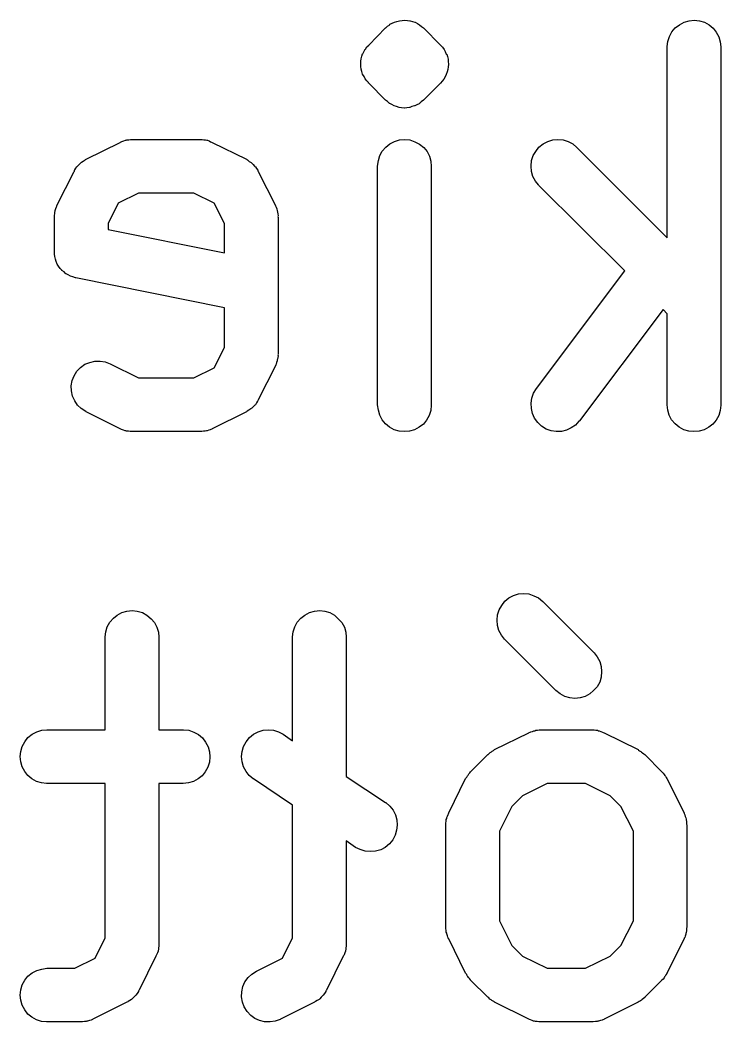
# Model space of a CAD drawing. Extents: x 131.5 to 184.4, y -145.8 to -137.7.
# Drawn here: x 151.129 to 153.089, y -145.467 to -142.667 of the extents above; entities that cross this region are included whole.
import ezdxf

# ---------------------------------------------------------------- set-up
doc = ezdxf.new("R2010")
doc.units = 0
doc.layers.add('BLACK', color=7, linetype='CONTINUOUS')

msp = doc.modelspace()

# ---------------------------------------------------------------- linework, layer by layer
at = {"layer": 'BLACK', "linetype": 'CONTINUOUS'}
for p, q in [((152.152, -142.689), (152.157, -142.684)), ((152.157, -142.684), (152.163, -142.68)), ((152.163, -142.679), (152.17, -142.676)), ((152.163, -142.68), (152.163, -142.679)), ((152.163, -142.68), (152.163, -142.68)), ((152.163, -142.68), (152.163, -142.68)), ((152.163, -142.68), (152.163, -142.68)), ((152.17, -142.676), (152.176, -142.673)), ((152.176, -142.673), (152.183, -142.671)), ((152.176, -142.673), (152.176, -142.673)), ((152.176, -142.673), (152.176, -142.673)), ((152.176, -142.673), (152.176, -142.673)), ((152.176, -142.673), (152.176, -142.673)), ((152.183, -142.671), (152.19, -142.669)), ((152.19, -142.669), (152.198, -142.668)), ((152.19, -142.669), (152.19, -142.669)), ((152.19, -142.669), (152.19, -142.669)), ((152.19, -142.669), (152.19, -142.669)), ((152.19, -142.669), (152.19, -142.669)), ((152.198, -142.668), (152.205, -142.667)), ((152.205, -142.667), (152.205, -142.667)), ((152.205, -142.667), (152.205, -142.667)), ((152.205, -142.667), (152.205, -142.667)), ((152.205, -142.667), (152.212, -142.668)), ((152.205, -142.667), (152.205, -142.667)), ((152.212, -142.668), (152.219, -142.669)), ((152.219, -142.669), (152.219, -142.669)), ((152.219, -142.669), (152.219, -142.669)), ((152.219, -142.669), (152.219, -142.669)), ((152.219, -142.669), (152.22, -142.669)), ((152.22, -142.669), (152.226, -142.671)), ((152.226, -142.671), (152.233, -142.673)), ((152.233, -142.673), (152.233, -142.673)), ((152.233, -142.673), (152.233, -142.673)), ((152.233, -142.673), (152.233, -142.673)), ((152.233, -142.673), (152.234, -142.673)), ((152.234, -142.673), (152.24, -142.677)), ((152.24, -142.677), (152.246, -142.68)), ((152.246, -142.68), (152.246, -142.68)), ((152.246, -142.68), (152.246, -142.68)), ((152.246, -142.68), (152.246, -142.68)), ((152.246, -142.68), (152.246, -142.68)), ((152.246, -142.68), (152.252, -142.685)), ((152.252, -142.685), (152.257, -142.689)), ((152.961, -142.689), (152.973, -142.68)), ((152.973, -142.68), (152.986, -142.673)), ((152.986, -142.673), (153, -142.669)), ((153, -142.669), (153.014, -142.667)), ((153.014, -142.667), (153.029, -142.669)), ((153.029, -142.669), (153.043, -142.673)), ((153.043, -142.673), (153.056, -142.68)), ((153.056, -142.68), (153.067, -142.69)), ((152.104, -142.737), (152.151, -142.689)), ((152.151, -142.689), (152.152, -142.689)), ((152.152, -142.689), (152.152, -142.689)), ((152.152, -142.689), (152.152, -142.689)), ((152.152, -142.689), (152.152, -142.689)), ((152.152, -142.689), (152.152, -142.689)), ((152.152, -142.689), (152.152, -142.689)), ((152.152, -142.689), (152.152, -142.689)), ((152.257, -142.689), (152.305, -142.737)), ((152.94, -142.727), (152.945, -142.713)), ((152.945, -142.713), (152.952, -142.7)), ((152.952, -142.7), (152.961, -142.689)), ((153.067, -142.69), (153.076, -142.701)), ((153.076, -142.701), (153.083, -142.714)), ((153.083, -142.714), (153.087, -142.728)), ((152.095, -142.748), (152.099, -142.742)), ((152.099, -142.742), (152.104, -142.737)), ((152.305, -142.737), (152.305, -142.737)), ((152.305, -142.737), (152.305, -142.737)), ((152.305, -142.737), (152.305, -142.737)), ((152.305, -142.737), (152.306, -142.738)), ((152.306, -142.738), (152.31, -142.743)), ((152.31, -142.743), (152.315, -142.749)), ((152.939, -142.741), (152.94, -142.727)), ((152.939, -142.742), (152.939, -142.741)), ((152.939, -143.276), (152.939, -142.742)), ((153.087, -142.728), (153.089, -142.742)), ((153.089, -142.742), (153.089, -143.742)), ((152.083, -142.775), (152.085, -142.768)), ((152.085, -142.768), (152.087, -142.761)), ((152.087, -142.761), (152.088, -142.761)), ((152.088, -142.761), (152.091, -142.754)), ((152.088, -142.761), (152.088, -142.761)), ((152.091, -142.754), (152.094, -142.748)), ((152.094, -142.748), (152.095, -142.748)), ((152.095, -142.748), (152.095, -142.748)), ((152.315, -142.749), (152.315, -142.749)), ((152.315, -142.749), (152.315, -142.749)), ((152.315, -142.749), (152.318, -142.755)), ((152.318, -142.755), (152.321, -142.762)), ((152.321, -142.762), (152.321, -142.762)), ((152.321, -142.762), (152.322, -142.762)), ((152.322, -142.762), (152.324, -142.769)), ((152.324, -142.769), (152.326, -142.776)), ((152.082, -142.782), (152.083, -142.775)), ((152.082, -142.789), (152.082, -142.782)), ((152.082, -142.79), (152.082, -142.789)), ((152.082, -142.789), (152.082, -142.789)), ((152.082, -142.797), (152.082, -142.79)), ((152.083, -142.804), (152.082, -142.797)), ((152.083, -142.775), (152.083, -142.775)), ((152.083, -142.775), (152.083, -142.775)), ((152.326, -142.798), (152.325, -142.805)), ((152.326, -142.776), (152.326, -142.776)), ((152.326, -142.776), (152.326, -142.776)), ((152.326, -142.776), (152.326, -142.783)), ((152.326, -142.783), (152.327, -142.79)), ((152.327, -142.791), (152.326, -142.798)), ((152.327, -142.79), (152.327, -142.791)), ((152.327, -142.791), (152.327, -142.791)), ((152.085, -142.811), (152.083, -142.804)), ((152.083, -142.804), (152.083, -142.804)), ((152.083, -142.804), (152.083, -142.804)), ((152.087, -142.818), (152.085, -142.811)), ((152.091, -142.825), (152.087, -142.818)), ((152.087, -142.818), (152.087, -142.818)), ((152.087, -142.818), (152.087, -142.818)), ((152.094, -142.831), (152.091, -142.825)), ((152.318, -142.826), (152.314, -142.832)), ((152.321, -142.819), (152.318, -142.826)), ((152.323, -142.812), (152.321, -142.819)), ((152.321, -142.819), (152.321, -142.819)), ((152.321, -142.819), (152.321, -142.819)), ((152.325, -142.805), (152.323, -142.812)), ((152.325, -142.805), (152.325, -142.805)), ((152.325, -142.805), (152.325, -142.805)), ((152.099, -142.837), (152.094, -142.831)), ((152.094, -142.831), (152.094, -142.831)), ((152.094, -142.831), (152.094, -142.831)), ((152.103, -142.842), (152.099, -142.837)), ((152.103, -142.843), (152.103, -142.842)), ((152.104, -142.843), (152.103, -142.843)), ((152.103, -142.843), (152.103, -142.843)), ((152.103, -142.843), (152.103, -142.843)), ((152.151, -142.891), (152.104, -142.843)), ((152.305, -142.843), (152.257, -142.891)), ((152.309, -142.838), (152.305, -142.843)), ((152.314, -142.832), (152.309, -142.838)), ((152.314, -142.832), (152.314, -142.832)), ((152.314, -142.832), (152.314, -142.832)), ((152.157, -142.895), (152.151, -142.891)), ((152.162, -142.9), (152.157, -142.895)), ((152.163, -142.9), (152.162, -142.9)), ((152.162, -142.9), (152.162, -142.9)), ((152.162, -142.9), (152.162, -142.9)), ((152.162, -142.9), (152.162, -142.9)), ((152.169, -142.903), (152.163, -142.9)), ((152.175, -142.907), (152.169, -142.903)), ((152.182, -142.909), (152.175, -142.907)), ((152.175, -142.907), (152.175, -142.907)), ((152.175, -142.907), (152.175, -142.907)), ((152.175, -142.907), (152.175, -142.907)), ((152.175, -142.907), (152.175, -142.907)), ((152.189, -142.911), (152.182, -142.909)), ((152.196, -142.912), (152.189, -142.911)), ((152.189, -142.911), (152.189, -142.911)), ((152.189, -142.911), (152.189, -142.911)), ((152.189, -142.911), (152.189, -142.911)), ((152.189, -142.911), (152.189, -142.911)), ((152.203, -142.913), (152.196, -142.912)), ((152.211, -142.912), (152.204, -142.913)), ((152.218, -142.911), (152.211, -142.912)), ((152.219, -142.911), (152.218, -142.911)), ((152.218, -142.911), (152.218, -142.911)), ((152.218, -142.911), (152.218, -142.911)), ((152.218, -142.911), (152.218, -142.911)), ((152.225, -142.909), (152.219, -142.911)), ((152.232, -142.907), (152.225, -142.909)), ((152.233, -142.907), (152.232, -142.907)), ((152.232, -142.907), (152.232, -142.907)), ((152.232, -142.907), (152.232, -142.907)), ((152.232, -142.907), (152.232, -142.907)), ((152.239, -142.904), (152.233, -142.907)), ((152.245, -142.901), (152.239, -142.904)), ((152.246, -142.9), (152.245, -142.9)), ((152.245, -142.9), (152.245, -142.9)), ((152.245, -142.9), (152.245, -142.9)), ((152.245, -142.9), (152.245, -142.901)), ((152.251, -142.896), (152.246, -142.9)), ((152.257, -142.891), (152.251, -142.896)), ((152.257, -142.891), (152.257, -142.891)), ((152.257, -142.891), (152.257, -142.891)), ((152.257, -142.891), (152.257, -142.891)), ((152.257, -142.891), (152.257, -142.891)), ((152.257, -142.891), (152.257, -142.891)), ((152.257, -142.891), (152.257, -142.891)), ((152.257, -142.891), (152.257, -142.891)), ((152.204, -142.913), (152.203, -142.913)), ((152.204, -142.913), (152.204, -142.913)), ((152.204, -142.913), (152.204, -142.913)), ((152.204, -142.913), (152.204, -142.913)), ((151.314, -143.056), (151.409, -143.009)), ((151.409, -143.009), (151.41, -143.008)), ((151.41, -143.008), (151.412, -143.007)), ((151.412, -143.007), (151.414, -143.006)), ((151.414, -143.006), (151.419, -143.005)), ((151.419, -143.005), (151.424, -143.003)), ((151.424, -143.003), (151.426, -143.003)), ((151.426, -143.003), (151.428, -143.002)), ((151.428, -143.002), (151.433, -143.002)), ((151.433, -143.002), (151.438, -143.001)), ((151.438, -143.001), (151.44, -143.001)), ((151.44, -143.001), (151.442, -143.001)), ((151.442, -143.001), (151.633, -143.001)), ((151.633, -143.001), (151.634, -143.001)), ((151.634, -143.001), (151.636, -143.001)), ((151.636, -143.001), (151.638, -143.001)), ((151.638, -143.001), (151.643, -143.002)), ((151.643, -143.002), (151.648, -143.002)), ((151.648, -143.002), (151.651, -143.003)), ((151.651, -143.003), (151.653, -143.003)), ((151.653, -143.003), (151.658, -143.005)), ((151.658, -143.005), (151.662, -143.007)), ((151.662, -143.007), (151.664, -143.008)), ((151.664, -143.008), (151.666, -143.009)), ((151.666, -143.009), (151.762, -143.056)), ((152.142, -143.033), (152.152, -143.022)), ((152.152, -143.022), (152.163, -143.013)), ((152.163, -143.013), (152.176, -143.006)), ((152.176, -143.006), (152.19, -143.002)), ((152.19, -143.002), (152.205, -143.001)), ((152.205, -143.001), (152.219, -143.002)), ((152.219, -143.002), (152.233, -143.007)), ((152.233, -143.007), (152.246, -143.014)), ((152.246, -143.014), (152.258, -143.023)), ((152.258, -143.023), (152.267, -143.034)), ((152.571, -143.034), (152.58, -143.022)), ((152.58, -143.022), (152.592, -143.013)), ((152.592, -143.013), (152.605, -143.006)), ((152.605, -143.006), (152.619, -143.002)), ((152.619, -143.002), (152.633, -143.001)), ((152.633, -143.001), (152.648, -143.002)), ((152.648, -143.002), (152.662, -143.006)), ((152.662, -143.006), (152.675, -143.013)), ((152.675, -143.013), (152.686, -143.023)), ((152.686, -143.023), (152.939, -143.276)), ((152.131, -143.06), (152.135, -143.046)), ((152.135, -143.046), (152.142, -143.033)), ((152.267, -143.034), (152.274, -143.047)), ((152.274, -143.047), (152.278, -143.061)), ((152.559, -143.06), (152.564, -143.046)), ((152.564, -143.046), (152.571, -143.034)), ((151.285, -143.081), (151.288, -143.077)), ((151.288, -143.077), (151.29, -143.075)), ((151.29, -143.075), (151.291, -143.074)), ((151.291, -143.074), (151.295, -143.07)), ((151.295, -143.07), (151.299, -143.066)), ((151.299, -143.066), (151.3, -143.065)), ((151.3, -143.065), (151.301, -143.064)), ((151.301, -143.064), (151.306, -143.061)), ((151.306, -143.061), (151.311, -143.058)), ((151.311, -143.058), (151.312, -143.057)), ((151.312, -143.057), (151.314, -143.056)), ((151.762, -143.056), (151.763, -143.057)), ((151.763, -143.057), (151.764, -143.058)), ((151.764, -143.058), (151.765, -143.058)), ((151.765, -143.058), (151.77, -143.062)), ((151.77, -143.062), (151.775, -143.065)), ((151.775, -143.065), (151.776, -143.066)), ((151.776, -143.066), (151.777, -143.067)), ((151.777, -143.067), (151.781, -143.071)), ((151.781, -143.071), (151.785, -143.075)), ((151.785, -143.075), (151.786, -143.076)), ((151.786, -143.076), (151.787, -143.077)), ((151.787, -143.077), (151.79, -143.082)), ((152.129, -143.075), (152.131, -143.06)), ((152.129, -143.076), (152.129, -143.075)), ((152.129, -143.742), (152.129, -143.076)), ((152.278, -143.061), (152.279, -143.076)), ((152.279, -143.076), (152.279, -143.742)), ((152.558, -143.075), (152.559, -143.06)), ((152.559, -143.09), (152.558, -143.075)), ((151.232, -143.185), (151.28, -143.09)), ((151.28, -143.09), (151.281, -143.089)), ((151.281, -143.087), (151.282, -143.086)), ((151.281, -143.089), (151.281, -143.087)), ((151.282, -143.086), (151.285, -143.081)), ((151.79, -143.082), (151.794, -143.087)), ((151.794, -143.087), (151.794, -143.088)), ((151.794, -143.088), (151.795, -143.09)), ((151.795, -143.09), (151.843, -143.185)), ((152.563, -143.104), (152.559, -143.09)), ((152.57, -143.117), (152.563, -143.104)), ((152.579, -143.128), (152.57, -143.117)), ((152.58, -143.129), (152.579, -143.128)), ((152.82, -143.368), (152.58, -143.129)), ((151.46, -143.151), (151.403, -143.179)), ((151.615, -143.151), (151.46, -143.151)), ((151.672, -143.179), (151.615, -143.151)), ((151.229, -143.194), (151.231, -143.189)), ((151.231, -143.189), (151.232, -143.187)), ((151.232, -143.187), (151.232, -143.185)), ((151.403, -143.179), (151.375, -143.236)), ((151.701, -143.236), (151.672, -143.179)), ((151.843, -143.185), (151.843, -143.186)), ((151.843, -143.186), (151.844, -143.188)), ((151.844, -143.188), (151.845, -143.19)), ((151.845, -143.19), (151.847, -143.195)), ((151.225, -143.213), (151.226, -143.208)), ((151.225, -143.215), (151.225, -143.213)), ((151.225, -143.218), (151.225, -143.215)), ((151.225, -143.219), (151.225, -143.218)), ((151.225, -143.314), (151.225, -143.219)), ((151.226, -143.203), (151.227, -143.201)), ((151.226, -143.208), (151.226, -143.203)), ((151.227, -143.199), (151.229, -143.194)), ((151.227, -143.201), (151.227, -143.199)), ((151.847, -143.195), (151.848, -143.2)), ((151.848, -143.2), (151.849, -143.202)), ((151.849, -143.202), (151.849, -143.204)), ((151.849, -143.204), (151.85, -143.209)), ((151.85, -143.209), (151.851, -143.214)), ((151.851, -143.214), (151.85, -143.216)), ((151.85, -143.216), (151.851, -143.219)), ((151.851, -143.219), (151.851, -143.6)), ((151.375, -143.236), (151.375, -143.252)), ((151.701, -143.318), (151.701, -143.236)), ((151.375, -143.252), (151.701, -143.318)), ((151.225, -143.321), (151.225, -143.314)), ((151.226, -143.328), (151.225, -143.321)), ((151.228, -143.335), (151.226, -143.328)), ((151.226, -143.328), (151.226, -143.328)), ((151.226, -143.328), (151.226, -143.328)), ((151.23, -143.342), (151.228, -143.335)), ((151.233, -143.349), (151.23, -143.342)), ((151.23, -143.342), (151.23, -143.342)), ((151.23, -143.342), (151.23, -143.342)), ((151.237, -143.355), (151.233, -143.349)), ((151.241, -143.361), (151.237, -143.355)), ((151.237, -143.355), (151.237, -143.355)), ((151.237, -143.355), (151.237, -143.355)), ((151.246, -143.366), (151.241, -143.361)), ((151.246, -143.367), (151.246, -143.366)), ((151.246, -143.366), (151.246, -143.366)), ((151.252, -143.371), (151.246, -143.367)), ((151.257, -143.376), (151.252, -143.371)), ((151.258, -143.376), (151.257, -143.376)), ((151.257, -143.376), (151.257, -143.376)), ((151.264, -143.379), (151.258, -143.376)), ((151.27, -143.383), (151.264, -143.379)), ((151.277, -143.385), (151.27, -143.383)), ((151.27, -143.383), (151.27, -143.383)), ((151.27, -143.383), (151.27, -143.383)), ((151.284, -143.387), (151.277, -143.385)), ((151.285, -143.387), (151.284, -143.387)), ((151.284, -143.387), (151.284, -143.387)), ((151.284, -143.387), (151.284, -143.387)), ((151.284, -143.387), (151.284, -143.387)), ((151.701, -143.471), (151.285, -143.387)), ((152.573, -143.697), (152.82, -143.368)), ((151.701, -143.582), (151.701, -143.471)), ((152.927, -143.476), (152.693, -143.787)), ((152.939, -143.488), (152.927, -143.476)), ((152.939, -143.742), (152.939, -143.488)), ((151.672, -143.639), (151.701, -143.582)), ((151.85, -143.61), (151.849, -143.615)), ((151.851, -143.601), (151.85, -143.603)), ((151.85, -143.603), (151.851, -143.605)), ((151.851, -143.605), (151.85, -143.61)), ((151.851, -143.6), (151.851, -143.601)), ((151.288, -143.648), (151.298, -143.638)), ((151.298, -143.638), (151.31, -143.629)), ((151.31, -143.629), (151.324, -143.624)), ((151.324, -143.624), (151.338, -143.62)), ((151.338, -143.62), (151.353, -143.62)), ((151.353, -143.62), (151.367, -143.622)), ((151.367, -143.622), (151.381, -143.628)), ((151.381, -143.628), (151.46, -143.667)), ((151.615, -143.667), (151.672, -143.639)), ((151.843, -143.633), (151.795, -143.728)), ((151.844, -143.631), (151.843, -143.633)), ((151.845, -143.629), (151.844, -143.631)), ((151.846, -143.624), (151.845, -143.629)), ((151.848, -143.619), (151.846, -143.624)), ((151.849, -143.615), (151.848, -143.617)), ((151.848, -143.617), (151.848, -143.619)), ((151.275, -143.674), (151.28, -143.661)), ((151.28, -143.661), (151.288, -143.648)), ((151.46, -143.667), (151.615, -143.667)), ((151.272, -143.689), (151.275, -143.674)), ((151.273, -143.703), (151.272, -143.689)), ((151.276, -143.718), (151.273, -143.703)), ((151.282, -143.731), (151.276, -143.718)), ((152.558, -143.738), (152.56, -143.724)), ((152.56, -143.724), (152.565, -143.71)), ((152.565, -143.71), (152.573, -143.697)), ((151.29, -143.743), (151.282, -143.731)), ((151.3, -143.753), (151.29, -143.743)), ((151.777, -143.752), (151.775, -143.753)), ((151.781, -143.748), (151.777, -143.752)), ((151.785, -143.744), (151.781, -143.748)), ((151.786, -143.743), (151.785, -143.744)), ((151.787, -143.742), (151.786, -143.743)), ((151.79, -143.737), (151.787, -143.742)), ((151.793, -143.732), (151.79, -143.737)), ((151.794, -143.731), (151.793, -143.732)), ((151.795, -143.729), (151.794, -143.731)), ((151.795, -143.728), (151.795, -143.729)), ((152.131, -143.757), (152.129, -143.742)), ((152.279, -143.743), (152.278, -143.758)), ((152.279, -143.742), (152.279, -143.743)), ((152.559, -143.753), (152.558, -143.738)), ((152.94, -143.757), (152.939, -143.742)), ((153.089, -143.743), (153.087, -143.758)), ((153.089, -143.742), (153.089, -143.743)), ((151.313, -143.761), (151.3, -143.753)), ((151.314, -143.762), (151.313, -143.761)), ((151.409, -143.809), (151.314, -143.762)), ((151.762, -143.762), (151.666, -143.809)), ((151.763, -143.761), (151.762, -143.762)), ((151.764, -143.76), (151.763, -143.761)), ((151.769, -143.757), (151.764, -143.76)), ((151.774, -143.754), (151.769, -143.757)), ((151.775, -143.753), (151.774, -143.754)), ((152.135, -143.771), (152.131, -143.757)), ((152.142, -143.784), (152.135, -143.771)), ((152.273, -143.772), (152.266, -143.785)), ((152.278, -143.758), (152.273, -143.772)), ((152.562, -143.767), (152.559, -143.753)), ((152.568, -143.78), (152.562, -143.767)), ((152.577, -143.792), (152.568, -143.78)), ((152.944, -143.771), (152.94, -143.757)), ((152.951, -143.784), (152.944, -143.771)), ((153.083, -143.772), (153.076, -143.785)), ((153.087, -143.758), (153.083, -143.772)), ((152.151, -143.795), (152.142, -143.784)), ((152.162, -143.805), (152.151, -143.795)), ((152.175, -143.812), (152.162, -143.805)), ((152.245, -143.805), (152.232, -143.812)), ((152.257, -143.796), (152.245, -143.805)), ((152.266, -143.785), (152.257, -143.796)), ((152.587, -143.802), (152.577, -143.792)), ((152.6, -143.81), (152.587, -143.802)), ((152.67, -143.807), (152.657, -143.813)), ((152.682, -143.799), (152.67, -143.807)), ((152.692, -143.788), (152.682, -143.799)), ((152.693, -143.787), (152.692, -143.788)), ((152.961, -143.795), (152.951, -143.784)), ((152.972, -143.805), (152.961, -143.795)), ((152.985, -143.812), (152.972, -143.805)), ((153.055, -143.805), (153.042, -143.812)), ((153.066, -143.796), (153.055, -143.805)), ((153.076, -143.785), (153.066, -143.796)), ((151.411, -143.81), (151.409, -143.809)), ((151.413, -143.811), (151.411, -143.81)), ((151.418, -143.813), (151.413, -143.811)), ((151.423, -143.815), (151.418, -143.813)), ((151.425, -143.815), (151.423, -143.815)), ((151.427, -143.816), (151.425, -143.815)), ((151.432, -143.816), (151.427, -143.816)), ((151.437, -143.817), (151.432, -143.816)), ((151.439, -143.817), (151.437, -143.817)), ((151.441, -143.817), (151.439, -143.817)), ((151.442, -143.817), (151.441, -143.817)), ((151.633, -143.817), (151.442, -143.817)), ((151.635, -143.817), (151.633, -143.817)), ((151.637, -143.817), (151.635, -143.817)), ((151.642, -143.816), (151.637, -143.817)), ((151.647, -143.816), (151.642, -143.816)), ((151.65, -143.815), (151.647, -143.816)), ((151.652, -143.815), (151.65, -143.815)), ((151.657, -143.813), (151.652, -143.815)), ((151.661, -143.812), (151.657, -143.813)), ((151.663, -143.811), (151.661, -143.812)), ((151.665, -143.81), (151.663, -143.811)), ((151.666, -143.809), (151.665, -143.81)), ((152.189, -143.816), (152.175, -143.812)), ((152.204, -143.817), (152.189, -143.816)), ((152.218, -143.816), (152.204, -143.817)), ((152.232, -143.812), (152.218, -143.816)), ((152.614, -143.815), (152.6, -143.81)), ((152.628, -143.817), (152.614, -143.815)), ((152.643, -143.817), (152.628, -143.817)), ((152.657, -143.813), (152.643, -143.817)), ((152.999, -143.816), (152.985, -143.812)), ((153.013, -143.817), (152.999, -143.816)), ((153.028, -143.816), (153.013, -143.817)), ((153.042, -143.812), (153.028, -143.816)), ((152.485, -144.291), (152.496, -144.282)), ((152.496, -144.282), (152.509, -144.275)), ((152.509, -144.275), (152.523, -144.271)), ((152.523, -144.271), (152.538, -144.27)), ((152.538, -144.27), (152.552, -144.271)), ((152.552, -144.271), (152.566, -144.276)), ((152.566, -144.276), (152.579, -144.282)), ((152.579, -144.282), (152.591, -144.292)), ((152.469, -144.315), (152.476, -144.303)), ((152.476, -144.303), (152.485, -144.291)), ((152.591, -144.292), (152.734, -144.435)), ((151.38, -144.35), (151.39, -144.339)), ((151.39, -144.339), (151.401, -144.33)), ((151.401, -144.33), (151.414, -144.323)), ((151.414, -144.323), (151.428, -144.319)), ((151.428, -144.319), (151.443, -144.317)), ((151.443, -144.317), (151.457, -144.319)), ((151.457, -144.319), (151.471, -144.323)), ((151.471, -144.323), (151.484, -144.33)), ((151.484, -144.33), (151.496, -144.34)), ((151.496, -144.34), (151.505, -144.351)), ((151.904, -144.35), (151.914, -144.339)), ((151.914, -144.339), (151.925, -144.33)), ((151.925, -144.33), (151.938, -144.323)), ((151.938, -144.323), (151.952, -144.319)), ((151.952, -144.319), (151.967, -144.317)), ((151.967, -144.317), (151.981, -144.319)), ((151.981, -144.319), (151.995, -144.323)), ((151.995, -144.323), (152.008, -144.33)), ((152.008, -144.33), (152.019, -144.34)), ((152.019, -144.34), (152.029, -144.351)), ((152.463, -144.344), (152.464, -144.329)), ((152.464, -144.329), (152.469, -144.315)), ((151.369, -144.377), (151.373, -144.363)), ((151.373, -144.363), (151.38, -144.35)), ((151.505, -144.351), (151.512, -144.364)), ((151.512, -144.364), (151.516, -144.378)), ((151.893, -144.377), (151.897, -144.363)), ((151.897, -144.363), (151.904, -144.35)), ((152.029, -144.351), (152.036, -144.364)), ((152.036, -144.364), (152.04, -144.378)), ((152.464, -144.359), (152.463, -144.344)), ((152.468, -144.373), (152.464, -144.359)), ((151.367, -144.391), (151.369, -144.377)), ((151.367, -144.392), (151.367, -144.391)), ((151.367, -144.651), (151.367, -144.392)), ((151.516, -144.378), (151.517, -144.392)), ((151.517, -144.392), (151.517, -144.651)), ((151.891, -144.391), (151.893, -144.377)), ((151.891, -144.392), (151.891, -144.391)), ((151.891, -144.681), (151.891, -144.392)), ((152.04, -144.378), (152.041, -144.392)), ((152.041, -144.392), (152.041, -144.781)), ((152.475, -144.386), (152.468, -144.373)), ((152.484, -144.397), (152.475, -144.386)), ((152.485, -144.398), (152.484, -144.397)), ((152.627, -144.541), (152.485, -144.398)), ((152.734, -144.435), (152.734, -144.435)), ((152.734, -144.435), (152.743, -144.447)), ((152.743, -144.447), (152.75, -144.46)), ((152.75, -144.46), (152.754, -144.474)), ((152.754, -144.474), (152.755, -144.488)), ((152.754, -144.503), (152.75, -144.517)), ((152.755, -144.488), (152.754, -144.503)), ((152.743, -144.53), (152.733, -144.541)), ((152.75, -144.517), (152.743, -144.53)), ((152.639, -144.55), (152.627, -144.541)), ((152.652, -144.557), (152.639, -144.55)), ((152.666, -144.561), (152.652, -144.557)), ((152.68, -144.563), (152.666, -144.561)), ((152.695, -144.561), (152.68, -144.563)), ((152.709, -144.557), (152.695, -144.561)), ((152.722, -144.55), (152.709, -144.557)), ((152.733, -144.541), (152.722, -144.55)), ((151.142, -144.684), (151.151, -144.672)), ((151.151, -144.672), (151.163, -144.663)), ((151.163, -144.663), (151.176, -144.656)), ((151.176, -144.656), (151.19, -144.652)), ((151.19, -144.652), (151.204, -144.651)), ((151.204, -144.651), (151.367, -144.651)), ((151.517, -144.651), (151.585, -144.651)), ((151.585, -144.651), (151.586, -144.651)), ((151.586, -144.651), (151.601, -144.652)), ((151.601, -144.652), (151.615, -144.657)), ((151.615, -144.657), (151.628, -144.664)), ((151.628, -144.664), (151.639, -144.673)), ((151.639, -144.673), (151.648, -144.685)), ((151.761, -144.684), (151.771, -144.672)), ((151.771, -144.672), (151.782, -144.663)), ((151.782, -144.663), (151.795, -144.656)), ((151.795, -144.656), (151.809, -144.652)), ((151.809, -144.652), (151.823, -144.651)), ((151.823, -144.651), (151.838, -144.652)), ((151.838, -144.652), (151.852, -144.656)), ((151.852, -144.656), (151.865, -144.663)), ((151.865, -144.663), (151.891, -144.681)), ((152.456, -144.706), (152.552, -144.659)), ((152.552, -144.659), (152.553, -144.658)), ((152.553, -144.658), (152.555, -144.657)), ((152.555, -144.657), (152.557, -144.656)), ((152.557, -144.656), (152.562, -144.655)), ((152.562, -144.655), (152.566, -144.653)), ((152.566, -144.653), (152.569, -144.653)), ((152.569, -144.653), (152.571, -144.652)), ((152.571, -144.652), (152.576, -144.652)), ((152.576, -144.652), (152.581, -144.651)), ((152.581, -144.651), (152.583, -144.651)), ((152.583, -144.651), (152.585, -144.651)), ((152.585, -144.651), (152.728, -144.651)), ((152.728, -144.651), (152.729, -144.651)), ((152.729, -144.651), (152.731, -144.651)), ((152.731, -144.651), (152.734, -144.651)), ((152.734, -144.651), (152.739, -144.652)), ((152.739, -144.652), (152.744, -144.652)), ((152.744, -144.652), (152.746, -144.653)), ((152.746, -144.653), (152.748, -144.653)), ((152.748, -144.653), (152.753, -144.655)), ((152.753, -144.655), (152.758, -144.657)), ((152.758, -144.657), (152.76, -144.658)), ((152.76, -144.658), (152.762, -144.659)), ((152.762, -144.659), (152.857, -144.706)), ((151.131, -144.711), (151.135, -144.697)), ((151.135, -144.697), (151.142, -144.684)), ((151.648, -144.685), (151.655, -144.698)), ((151.655, -144.698), (151.659, -144.712)), ((151.75, -144.711), (151.754, -144.697)), ((151.754, -144.697), (151.761, -144.684)), ((151.129, -144.725), (151.131, -144.711)), ((151.131, -144.74), (151.129, -144.725)), ((151.659, -144.712), (151.66, -144.726)), ((151.66, -144.726), (151.659, -144.741)), ((151.748, -144.725), (151.75, -144.711)), ((151.75, -144.74), (151.748, -144.725)), ((152.389, -144.768), (152.437, -144.72)), ((152.437, -144.72), (152.438, -144.72)), ((152.438, -144.72), (152.441, -144.717)), ((152.441, -144.717), (152.444, -144.714)), ((152.444, -144.714), (152.447, -144.712)), ((152.447, -144.712), (152.449, -144.71)), ((152.449, -144.71), (152.453, -144.708)), ((152.453, -144.708), (152.456, -144.706)), ((152.857, -144.706), (152.858, -144.707)), ((152.858, -144.707), (152.861, -144.709)), ((152.861, -144.709), (152.865, -144.711)), ((152.865, -144.711), (152.867, -144.713)), ((152.867, -144.713), (152.87, -144.715)), ((152.87, -144.715), (152.873, -144.718)), ((152.873, -144.718), (152.876, -144.72)), ((152.876, -144.72), (152.924, -144.768)), ((151.135, -144.754), (151.131, -144.74)), ((151.142, -144.767), (151.135, -144.754)), ((151.654, -144.755), (151.647, -144.768)), ((151.659, -144.741), (151.654, -144.755)), ((151.754, -144.754), (151.75, -144.74)), ((151.761, -144.767), (151.754, -144.754)), ((151.151, -144.778), (151.142, -144.767)), ((151.162, -144.788), (151.151, -144.778)), ((151.175, -144.795), (151.162, -144.788)), ((151.627, -144.788), (151.614, -144.795)), ((151.638, -144.779), (151.627, -144.788)), ((151.647, -144.768), (151.638, -144.779)), ((151.77, -144.778), (151.761, -144.767)), ((151.781, -144.788), (151.77, -144.778)), ((151.782, -144.788), (151.781, -144.788)), ((151.891, -144.861), (151.782, -144.788)), ((152.041, -144.781), (152.151, -144.854)), ((152.328, -144.883), (152.375, -144.787)), ((152.375, -144.787), (152.376, -144.786)), ((152.376, -144.786), (152.378, -144.783)), ((152.378, -144.783), (152.38, -144.779)), ((152.38, -144.779), (152.382, -144.777)), ((152.382, -144.777), (152.384, -144.774)), ((152.384, -144.774), (152.387, -144.771)), ((152.387, -144.771), (152.389, -144.768)), ((152.924, -144.768), (152.925, -144.769)), ((152.925, -144.769), (152.927, -144.772)), ((152.927, -144.772), (152.93, -144.775)), ((152.93, -144.775), (152.932, -144.778)), ((152.932, -144.778), (152.934, -144.78)), ((152.934, -144.78), (152.936, -144.784)), ((152.936, -144.784), (152.938, -144.787)), ((152.938, -144.787), (152.986, -144.883)), ((151.189, -144.799), (151.175, -144.795)), ((151.203, -144.801), (151.189, -144.799)), ((151.204, -144.801), (151.203, -144.801)), ((151.367, -144.801), (151.204, -144.801)), ((151.367, -145.232), (151.367, -144.801)), ((151.585, -144.801), (151.517, -144.801)), ((151.517, -144.801), (151.517, -145.25)), ((151.6, -144.799), (151.585, -144.801)), ((151.614, -144.795), (151.6, -144.799)), ((152.603, -144.801), (152.534, -144.835)), ((152.71, -144.801), (152.603, -144.801)), ((152.779, -144.835), (152.71, -144.801)), ((152.534, -144.835), (152.504, -144.865)), ((152.809, -144.865), (152.779, -144.835)), ((151.891, -145.232), (151.891, -144.861)), ((152.151, -144.854), (152.152, -144.854)), ((152.152, -144.854), (152.163, -144.864)), ((152.163, -144.864), (152.172, -144.875)), ((152.504, -144.865), (152.47, -144.934)), ((152.844, -144.934), (152.809, -144.865)), ((152.172, -144.875), (152.179, -144.888)), ((152.179, -144.888), (152.183, -144.902)), ((152.321, -144.901), (152.322, -144.898)), ((152.322, -144.896), (152.324, -144.892)), ((152.322, -144.898), (152.322, -144.896)), ((152.324, -144.892), (152.326, -144.887)), ((152.326, -144.887), (152.327, -144.885)), ((152.327, -144.885), (152.328, -144.883)), ((152.986, -144.883), (152.986, -144.884)), ((152.986, -144.884), (152.987, -144.886)), ((152.987, -144.886), (152.988, -144.888)), ((152.988, -144.888), (152.989, -144.893)), ((152.989, -144.893), (152.991, -144.897)), ((152.991, -144.897), (152.992, -144.9)), ((152.992, -144.9), (152.992, -144.902)), ((152.184, -144.917), (152.182, -144.931)), ((152.183, -144.902), (152.184, -144.917)), ((152.32, -144.911), (152.321, -144.906)), ((152.32, -144.913), (152.32, -144.911)), ((152.32, -144.915), (152.32, -144.913)), ((152.32, -144.916), (152.32, -144.915)), ((152.32, -145.202), (152.32, -144.916)), ((152.321, -144.906), (152.321, -144.901)), ((152.992, -144.902), (152.993, -144.907)), ((152.993, -144.907), (152.993, -144.912)), ((152.993, -144.912), (152.993, -144.914)), ((152.993, -144.914), (152.994, -144.916)), ((152.994, -144.916), (152.994, -145.202)), ((152.178, -144.945), (152.171, -144.958)), ((152.182, -144.931), (152.178, -144.945)), ((152.47, -144.934), (152.47, -145.184)), ((152.844, -145.184), (152.844, -144.934)), ((152.067, -144.979), (152.041, -144.961)), ((152.041, -144.961), (152.041, -145.25)), ((152.08, -144.985), (152.067, -144.979)), ((152.15, -144.979), (152.138, -144.986)), ((152.162, -144.969), (152.15, -144.979)), ((152.171, -144.958), (152.162, -144.969)), ((152.094, -144.99), (152.08, -144.985)), ((152.109, -144.991), (152.094, -144.99)), ((152.123, -144.99), (152.109, -144.991)), ((152.138, -144.986), (152.123, -144.99)), ((152.32, -145.204), (152.32, -145.202)), ((152.32, -145.206), (152.32, -145.204)), ((152.321, -145.211), (152.32, -145.206)), ((152.47, -145.184), (152.504, -145.253)), ((152.809, -145.253), (152.844, -145.184)), ((152.994, -145.203), (152.993, -145.205)), ((152.993, -145.205), (152.993, -145.207)), ((152.993, -145.207), (152.993, -145.212)), ((152.994, -145.202), (152.994, -145.203)), ((151.339, -145.289), (151.367, -145.232)), ((151.863, -145.289), (151.891, -145.232)), ((152.321, -145.216), (152.321, -145.211)), ((152.322, -145.219), (152.321, -145.216)), ((152.322, -145.221), (152.322, -145.219)), ((152.324, -145.226), (152.322, -145.221)), ((152.325, -145.23), (152.324, -145.226)), ((152.326, -145.232), (152.325, -145.23)), ((152.327, -145.235), (152.326, -145.232)), ((152.328, -145.235), (152.327, -145.235)), ((152.375, -145.331), (152.328, -145.235)), ((152.986, -145.235), (152.938, -145.331)), ((152.988, -145.231), (152.986, -145.233)), ((152.986, -145.233), (152.986, -145.235)), ((152.989, -145.227), (152.988, -145.231)), ((152.991, -145.222), (152.989, -145.227)), ((152.992, -145.217), (152.991, -145.22)), ((152.991, -145.22), (152.991, -145.222)), ((152.993, -145.212), (152.992, -145.217)), ((151.517, -145.255), (151.516, -145.26)), ((151.516, -145.26), (151.516, -145.265)), ((151.517, -145.25), (151.517, -145.251)), ((151.517, -145.251), (151.517, -145.253)), ((151.517, -145.253), (151.517, -145.255)), ((152.041, -145.255), (152.04, -145.26)), ((152.04, -145.26), (152.04, -145.265)), ((152.041, -145.25), (152.041, -145.251)), ((152.041, -145.251), (152.041, -145.253)), ((152.041, -145.253), (152.041, -145.255)), ((152.504, -145.253), (152.534, -145.283)), ((152.779, -145.283), (152.809, -145.253)), ((151.282, -145.317), (151.339, -145.289)), ((151.509, -145.283), (151.462, -145.378)), ((151.51, -145.281), (151.509, -145.283)), ((151.511, -145.279), (151.51, -145.281)), ((151.513, -145.274), (151.511, -145.279)), ((151.515, -145.269), (151.513, -145.274)), ((151.516, -145.265), (151.515, -145.267)), ((151.515, -145.267), (151.515, -145.269)), ((151.79, -145.325), (151.863, -145.289)), ((152.033, -145.283), (151.986, -145.378)), ((152.034, -145.281), (152.033, -145.283)), ((152.035, -145.279), (152.034, -145.281)), ((152.037, -145.274), (152.035, -145.279)), ((152.039, -145.269), (152.037, -145.274)), ((152.04, -145.265), (152.039, -145.267)), ((152.039, -145.267), (152.039, -145.269)), ((152.534, -145.283), (152.603, -145.317)), ((152.71, -145.317), (152.779, -145.283)), ((151.176, -145.323), (151.19, -145.319)), ((151.19, -145.319), (151.204, -145.317)), ((151.204, -145.317), (151.282, -145.317)), ((152.603, -145.317), (152.71, -145.317)), ((151.142, -145.35), (151.151, -145.339)), ((151.151, -145.339), (151.163, -145.33)), ((151.163, -145.33), (151.176, -145.323)), ((151.758, -145.355), (151.767, -145.343)), ((151.767, -145.343), (151.777, -145.333)), ((151.777, -145.333), (151.79, -145.325)), ((152.378, -145.334), (152.375, -145.331)), ((152.379, -145.338), (152.378, -145.334)), ((152.381, -145.34), (152.379, -145.338)), ((152.383, -145.343), (152.381, -145.34)), ((152.386, -145.346), (152.383, -145.343)), ((152.389, -145.349), (152.386, -145.346)), ((152.927, -145.347), (152.924, -145.35)), ((152.93, -145.344), (152.927, -145.347)), ((152.931, -145.341), (152.93, -145.344)), ((152.933, -145.339), (152.931, -145.341)), ((152.935, -145.335), (152.933, -145.339)), ((152.938, -145.332), (152.935, -145.335)), ((152.938, -145.331), (152.938, -145.332)), ((151.131, -145.377), (151.135, -145.363)), ((151.135, -145.363), (151.142, -145.35)), ((151.749, -145.383), (151.752, -145.368)), ((151.752, -145.368), (151.758, -145.355)), ((152.389, -145.35), (152.389, -145.349)), ((152.437, -145.398), (152.389, -145.35)), ((152.924, -145.35), (152.876, -145.398)), ((151.129, -145.392), (151.131, -145.377)), ((151.131, -145.406), (151.129, -145.392)), ((151.441, -145.404), (151.436, -145.407)), ((151.442, -145.403), (151.441, -145.404)), ((151.443, -145.402), (151.442, -145.403)), ((151.447, -145.398), (151.443, -145.402)), ((151.451, -145.394), (151.447, -145.398)), ((151.452, -145.393), (151.451, -145.394)), ((151.453, -145.392), (151.452, -145.393)), ((151.457, -145.387), (151.453, -145.392)), ((151.46, -145.382), (151.457, -145.387)), ((151.461, -145.379), (151.46, -145.381)), ((151.46, -145.381), (151.46, -145.382)), ((151.462, -145.378), (151.461, -145.379)), ((151.748, -145.397), (151.749, -145.383)), ((151.751, -145.412), (151.748, -145.397)), ((151.965, -145.404), (151.96, -145.407)), ((151.966, -145.403), (151.965, -145.404)), ((151.967, -145.402), (151.966, -145.403)), ((151.971, -145.398), (151.967, -145.402)), ((151.975, -145.394), (151.971, -145.398)), ((151.976, -145.393), (151.975, -145.394)), ((151.977, -145.392), (151.976, -145.393)), ((151.98, -145.387), (151.977, -145.392)), ((151.984, -145.382), (151.98, -145.387)), ((151.985, -145.379), (151.984, -145.381)), ((151.984, -145.381), (151.984, -145.382)), ((151.986, -145.378), (151.985, -145.379)), ((152.44, -145.4), (152.437, -145.398)), ((152.443, -145.403), (152.44, -145.4)), ((152.446, -145.405), (152.443, -145.403)), ((152.869, -145.404), (152.867, -145.406)), ((152.872, -145.401), (152.869, -145.404)), ((152.876, -145.399), (152.872, -145.401)), ((152.876, -145.398), (152.876, -145.399)), ((151.135, -145.42), (151.131, -145.406)), ((151.142, -145.433), (151.135, -145.42)), ((151.428, -145.412), (151.333, -145.459)), ((151.43, -145.411), (151.428, -145.412)), ((151.431, -145.41), (151.43, -145.411)), ((151.436, -145.407), (151.431, -145.41)), ((151.756, -145.425), (151.751, -145.412)), ((151.764, -145.438), (151.756, -145.425)), ((151.952, -145.412), (151.857, -145.459)), ((151.953, -145.411), (151.952, -145.412)), ((151.955, -145.41), (151.953, -145.411)), ((151.96, -145.407), (151.955, -145.41)), ((152.448, -145.407), (152.446, -145.405)), ((152.452, -145.409), (152.448, -145.407)), ((152.456, -145.411), (152.452, -145.409)), ((152.456, -145.412), (152.456, -145.411)), ((152.552, -145.459), (152.456, -145.412)), ((152.857, -145.412), (152.762, -145.459)), ((152.86, -145.41), (152.857, -145.412)), ((152.864, -145.408), (152.86, -145.41)), ((152.867, -145.406), (152.864, -145.408)), ((151.151, -145.445), (151.142, -145.433)), ((151.162, -145.454), (151.151, -145.445)), ((151.175, -145.461), (151.162, -145.454)), ((151.332, -145.46), (151.33, -145.461)), ((151.333, -145.459), (151.332, -145.46)), ((151.774, -145.449), (151.764, -145.438)), ((151.786, -145.457), (151.774, -145.449)), ((151.799, -145.463), (151.786, -145.457)), ((151.856, -145.46), (151.842, -145.465)), ((151.857, -145.459), (151.856, -145.46)), ((152.554, -145.46), (152.552, -145.459)), ((152.556, -145.461), (152.554, -145.46)), ((152.761, -145.46), (152.759, -145.461)), ((152.762, -145.459), (152.761, -145.46)), ((151.189, -145.466), (151.175, -145.461)), ((151.203, -145.467), (151.189, -145.466)), ((151.204, -145.467), (151.203, -145.467)), ((151.3, -145.467), (151.204, -145.467)), ((151.302, -145.467), (151.3, -145.467)), ((151.304, -145.467), (151.302, -145.467)), ((151.309, -145.466), (151.304, -145.467)), ((151.314, -145.466), (151.309, -145.466)), ((151.316, -145.465), (151.314, -145.466)), ((151.318, -145.465), (151.316, -145.465)), ((151.323, -145.463), (151.318, -145.465)), ((151.328, -145.462), (151.323, -145.463)), ((151.33, -145.461), (151.328, -145.462)), ((151.813, -145.467), (151.799, -145.463)), ((151.828, -145.467), (151.813, -145.467)), ((151.842, -145.465), (151.828, -145.467)), ((152.561, -145.463), (152.556, -145.461)), ((152.565, -145.465), (152.561, -145.463)), ((152.568, -145.465), (152.565, -145.465)), ((152.57, -145.466), (152.568, -145.465)), ((152.575, -145.466), (152.57, -145.466)), ((152.58, -145.467), (152.575, -145.466)), ((152.582, -145.467), (152.58, -145.467)), ((152.584, -145.467), (152.582, -145.467)), ((152.585, -145.467), (152.584, -145.467)), ((152.728, -145.467), (152.585, -145.467)), ((152.73, -145.467), (152.728, -145.467)), ((152.732, -145.467), (152.73, -145.467)), ((152.738, -145.466), (152.732, -145.467)), ((152.743, -145.466), (152.738, -145.466)), ((152.745, -145.465), (152.743, -145.466)), ((152.747, -145.465), (152.745, -145.465)), ((152.752, -145.463), (152.747, -145.465)), ((152.757, -145.462), (152.752, -145.463)), ((152.759, -145.461), (152.757, -145.462))]:
    msp.add_line(p, q, dxfattribs=at)

doc.saveas('drawing.dxf')
